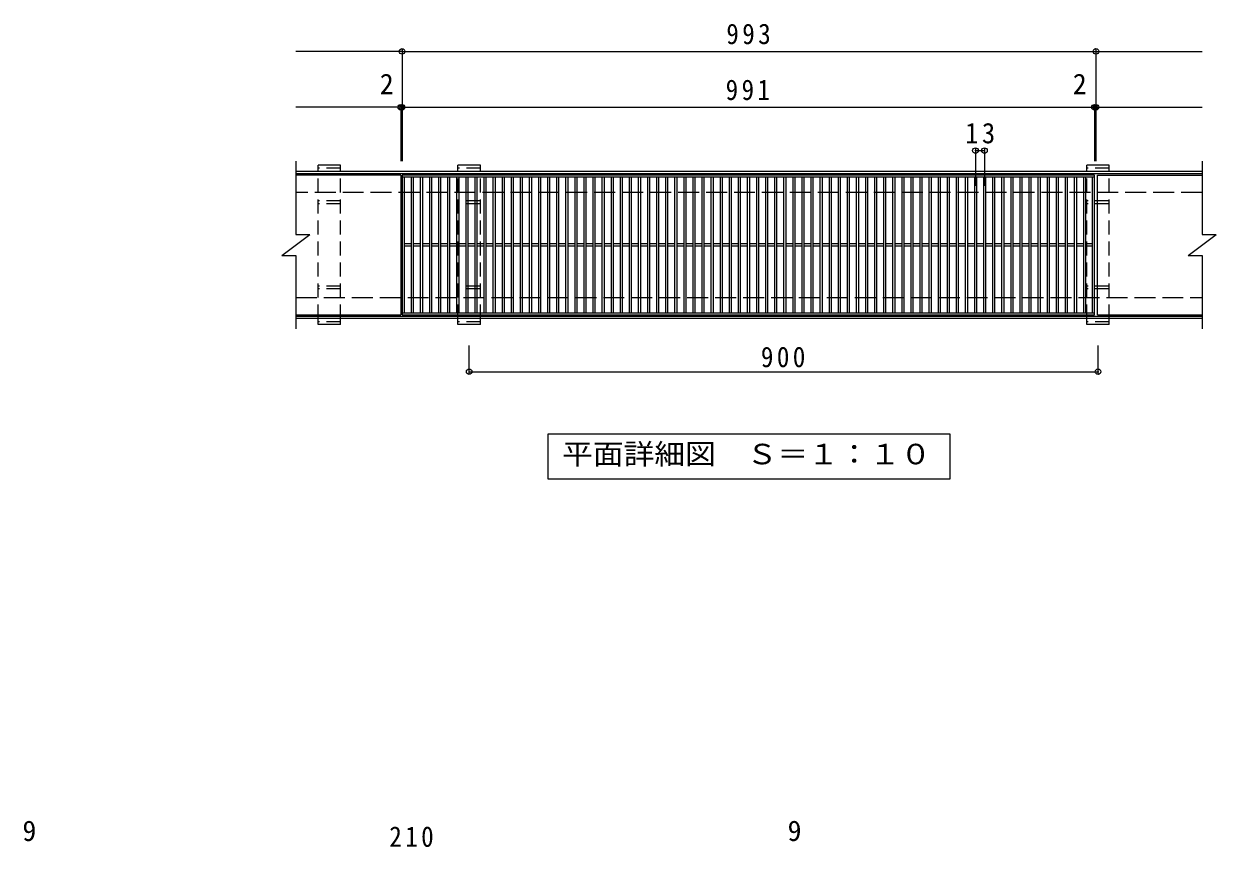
# Model space of a CAD drawing. Units: millimetres on the paper, enlarged 2 times, with parts at other scales. Extents: x -304 to 462, y -387 to 296.
# Drawn here: x -240.9 to 100.3, y 60.3 to 295.9 of the extents above; entities that cross this region are included whole.
import ezdxf
from ezdxf.enums import TextEntityAlignment as Align

# ---------------------------------------------------------------- set-up
doc = ezdxf.new("R2010")
doc.units = ezdxf.units.MM
doc.header["$LTSCALE"] = 2
doc.header["$PDMODE"] = 32
doc.header["$PDSIZE"] = 1.6
doc.linetypes.add('DASHED2', pattern=[3, 2, -1])
doc.linetypes.add('DASHED3', pattern=[4, 3, -1])
for name, color, linetype, lineweight in [('C-1', 2, 'Continuous', 9), ('C-2', 3, 'Continuous', 9), ('C-4', 7, 'Continuous', 9), ('C-5', 7, 'Continuous', 9), ('C-8', 3, 'DASHED2', 9), ('D-4', 7, 'Continuous', 9)]:
    doc.layers.add(name, color=color, linetype=linetype, lineweight=lineweight)
doc.styles.add('ＭＳ ゴシック', font='')
doc.styles.get('ＭＳ ゴシック').set_extended_font_data('MS Gothic')

msp = doc.modelspace()

# ---------------------------------------------------------------- linework, layer by layer
at = {"layer": 'C-1'}
for p, q in [((96.324, 253.637), (-163.076, 253.637)), ((96.324, 253.037), (-163.076, 253.037)), ((-163.076, 212.237), (96.324, 212.237)), ((-163.076, 211.637), (96.324, 211.637))]:
    msp.add_line(p, q, dxfattribs=at)
at = {"layer": 'C-1', "linetype": 'DASHED3'}
for p, q in [((96.324, 247.637), (-163.076, 247.637)), ((-163.076, 217.637), (96.324, 217.637))]:
    msp.add_line(p, q, dxfattribs=at)
at = {"layer": 'C-2'}
for p, q in [((-163.076, 256.637), (-163.076, 235.637)), ((96.324, 256.637), (96.324, 235.637)), ((-133.076, 252.637), (-163.076, 252.637)), ((-133.076, 252.637), (-133.076, 212.637)), ((65.524, 252.637), (-132.676, 252.637)), ((-132.676, 252.637), (-132.676, 212.637)), ((66.324, 252.637), (96.324, 252.637)), ((66.324, 212.637), (66.324, 252.637)), ((65.524, 252.037), (-132.676, 252.037)), ((-132.076, 252.037), (-132.076, 213.237)), ((-130.076, 252.037), (-130.076, 213.237)), ((-129.476, 252.037), (-129.476, 213.237)), ((-127.476, 252.037), (-127.476, 213.237)), ((-126.876, 252.037), (-126.876, 213.237)), ((-124.876, 252.037), (-124.876, 213.237)), ((-124.276, 252.037), (-124.276, 213.237)), ((-122.276, 252.037), (-122.276, 213.237)), ((-121.676, 252.037), (-121.676, 213.237)), ((-119.676, 252.037), (-119.676, 213.237)), ((-119.076, 252.037), (-119.076, 213.237)), ((-117.076, 252.037), (-117.076, 213.237)), ((-116.476, 252.037), (-116.476, 213.237)), ((-114.476, 252.037), (-114.476, 213.237)), ((-113.876, 252.037), (-113.876, 213.237)), ((-111.876, 252.037), (-111.876, 213.237)), ((-111.276, 252.037), (-111.276, 213.237)), ((-109.276, 252.037), (-109.276, 213.237)), ((-108.676, 252.037), (-108.676, 213.237)), ((-106.676, 252.037), (-106.676, 213.237)), ((-106.076, 252.037), (-106.076, 213.237)), ((-104.076, 252.037), (-104.076, 213.237)), ((-103.476, 252.037), (-103.476, 213.237)), ((-101.476, 252.037), (-101.476, 213.237)), ((-100.876, 252.037), (-100.876, 213.237)), ((-98.876, 252.037), (-98.876, 213.237)), ((-98.276, 252.037), (-98.276, 213.237)), ((-96.276, 252.037), (-96.276, 213.237)), ((-95.676, 252.037), (-95.676, 213.237)), ((-93.676, 252.037), (-93.676, 213.237)), ((-93.076, 252.037), (-93.076, 213.237)), ((-91.076, 252.037), (-91.076, 213.237)), ((-90.476, 252.037), (-90.476, 213.237)), ((-88.476, 252.037), (-88.476, 213.237)), ((-87.876, 252.037), (-87.876, 213.237)), ((-85.876, 252.037), (-85.876, 213.237)), ((-85.276, 252.037), (-85.276, 213.237)), ((-83.276, 252.037), (-83.276, 213.237)), ((-82.676, 252.037), (-82.676, 213.237)), ((-80.676, 252.037), (-80.676, 213.237)), ((-80.076, 252.037), (-80.076, 213.237)), ((-78.076, 252.037), (-78.076, 213.237)), ((-77.476, 252.037), (-77.476, 213.237)), ((-75.476, 252.037), (-75.476, 213.237)), ((-74.876, 252.037), (-74.876, 213.237)), ((-72.876, 252.037), (-72.876, 213.237)), ((-72.276, 252.037), (-72.276, 213.237)), ((-70.276, 252.037), (-70.276, 213.237)), ((-69.676, 252.037), (-69.676, 213.237)), ((-67.676, 252.037), (-67.676, 213.237)), ((-67.076, 252.037), (-67.076, 213.237)), ((-65.076, 252.037), (-65.076, 213.237)), ((-64.476, 252.037), (-64.476, 213.237)), ((-62.476, 252.037), (-62.476, 213.237)), ((-61.876, 252.037), (-61.876, 213.237)), ((-59.876, 252.037), (-59.876, 213.237)), ((-59.276, 252.037), (-59.276, 213.237)), ((-57.276, 252.037), (-57.276, 213.237)), ((-56.676, 252.037), (-56.676, 213.237)), ((-54.676, 252.037), (-54.676, 213.237)), ((-54.076, 252.037), (-54.076, 213.237)), ((-52.076, 252.037), (-52.076, 213.237)), ((-51.476, 252.037), (-51.476, 213.237)), ((-49.476, 252.037), (-49.476, 213.237)), ((-48.876, 252.037), (-48.876, 213.237)), ((-46.876, 252.037), (-46.876, 213.237)), ((-46.276, 252.037), (-46.276, 213.237)), ((-44.276, 252.037), (-44.276, 213.237)), ((-43.676, 252.037), (-43.676, 213.237)), ((-41.676, 252.037), (-41.676, 213.237)), ((-41.076, 252.037), (-41.076, 213.237)), ((-39.076, 252.037), (-39.076, 213.237)), ((-38.476, 252.037), (-38.476, 213.237)), ((-36.476, 252.037), (-36.476, 213.237)), ((-35.876, 252.037), (-35.876, 213.237)), ((-33.876, 252.037), (-33.876, 213.237)), ((-33.276, 252.037), (-33.276, 213.237)), ((-31.276, 252.037), (-31.276, 213.237)), ((-30.676, 252.037), (-30.676, 213.237)), ((-28.676, 252.037), (-28.676, 213.237)), ((-28.076, 252.037), (-28.076, 213.237)), ((-26.076, 252.037), (-26.076, 213.237)), ((-25.476, 252.037), (-25.476, 213.237)), ((-23.476, 252.037), (-23.476, 213.237)), ((-22.876, 252.037), (-22.876, 213.237)), ((-20.876, 252.037), (-20.876, 213.237)), ((-20.276, 252.037), (-20.276, 213.237)), ((-18.276, 252.037), (-18.276, 213.237)), ((-17.676, 252.037), (-17.676, 213.237)), ((-15.676, 252.037), (-15.676, 213.237)), ((-15.076, 252.037), (-15.076, 213.237)), ((-13.076, 252.037), (-13.076, 213.237)), ((-12.476, 252.037), (-12.476, 213.237)), ((-10.476, 252.037), (-10.476, 213.237)), ((-9.876, 252.037), (-9.876, 213.237)), ((-7.876, 252.037), (-7.876, 213.237)), ((-7.276, 252.037), (-7.276, 213.237)), ((-5.276, 252.037), (-5.276, 213.237)), ((-4.676, 252.037), (-4.676, 213.237)), ((-2.676, 252.037), (-2.676, 213.237)), ((-2.076, 252.037), (-2.076, 213.237)), ((-0.076, 252.037), (-0.076, 213.237)), ((0.524, 252.037), (0.524, 213.237)), ((2.524, 252.037), (2.524, 213.237)), ((3.124, 252.037), (3.124, 213.237)), ((5.124, 252.037), (5.124, 213.237)), ((5.724, 252.037), (5.724, 213.237)), ((7.724, 252.037), (7.724, 213.237)), ((8.324, 252.037), (8.324, 213.237)), ((10.324, 252.037), (10.324, 213.237)), ((10.924, 252.037), (10.924, 213.237)), ((12.924, 252.037), (12.924, 213.237)), ((13.524, 252.037), (13.524, 213.237)), ((15.524, 252.037), (15.524, 213.237)), ((16.124, 252.037), (16.124, 213.237)), ((18.124, 252.037), (18.124, 213.237)), ((18.724, 252.037), (18.724, 213.237)), ((20.724, 252.037), (20.724, 213.237)), ((21.324, 252.037), (21.324, 213.237)), ((23.324, 252.037), (23.324, 213.237)), ((23.924, 252.037), (23.924, 213.237)), ((25.924, 252.037), (25.924, 213.237)), ((26.524, 252.037), (26.524, 213.237)), ((28.524, 252.037), (28.524, 213.237)), ((29.124, 252.037), (29.124, 213.237)), ((31.124, 252.037), (31.124, 213.237)), ((31.724, 252.037), (31.724, 213.237)), ((33.724, 252.037), (33.724, 213.237)), ((34.324, 252.037), (34.324, 213.237)), ((36.324, 252.037), (36.324, 213.237)), ((36.924, 252.037), (36.924, 213.237)), ((38.924, 252.037), (38.924, 213.237)), ((39.524, 252.037), (39.524, 213.237)), ((41.524, 252.037), (41.524, 213.237)), ((42.124, 252.037), (42.124, 213.237)), ((44.124, 252.037), (44.124, 213.237)), ((44.724, 252.037), (44.724, 213.237)), ((46.724, 252.037), (46.724, 213.237)), ((47.324, 252.037), (47.324, 213.237)), ((49.324, 252.037), (49.324, 213.237)), ((49.924, 252.037), (49.924, 213.237)), ((51.924, 252.037), (51.924, 213.237)), ((52.524, 252.037), (52.524, 213.237)), ((54.524, 252.037), (54.524, 213.237)), ((55.124, 252.037), (55.124, 213.237)), ((57.124, 252.037), (57.124, 213.237)), ((57.724, 252.037), (57.724, 213.237)), ((59.724, 252.037), (59.724, 213.237)), ((60.324, 252.037), (60.324, 213.237)), ((62.324, 252.037), (62.324, 213.237)), ((62.924, 252.037), (62.924, 213.237)), ((64.924, 213.237), (64.924, 252.037)), ((-167.076, 229.637), (-159.076, 235.637)), ((-163.076, 235.637), (-159.076, 235.637)), ((92.324, 229.637), (100.324, 235.637)), ((96.324, 235.637), (100.324, 235.637)), ((-130.076, 232.937), (-132.076, 232.937)), ((-130.076, 232.337), (-132.076, 232.337)), ((-127.476, 232.937), (-129.476, 232.937)), ((-127.476, 232.337), (-129.476, 232.337)), ((-124.876, 232.937), (-126.876, 232.937)), ((-124.876, 232.337), (-126.876, 232.337)), ((-122.276, 232.937), (-124.276, 232.937)), ((-122.276, 232.337), (-124.276, 232.337)), ((-119.676, 232.937), (-121.676, 232.937)), ((-119.676, 232.337), (-121.676, 232.337)), ((-117.076, 232.937), (-119.076, 232.937)), ((-117.076, 232.337), (-119.076, 232.337)), ((-114.476, 232.937), (-116.476, 232.937)), ((-114.476, 232.337), (-116.476, 232.337)), ((-111.876, 232.937), (-113.876, 232.937)), ((-111.876, 232.337), (-113.876, 232.337)), ((-109.276, 232.937), (-111.276, 232.937)), ((-109.276, 232.337), (-111.276, 232.337)), ((-106.676, 232.937), (-108.676, 232.937)), ((-106.676, 232.337), (-108.676, 232.337)), ((-104.076, 232.937), (-106.076, 232.937)), ((-104.076, 232.337), (-106.076, 232.337)), ((-101.476, 232.937), (-103.476, 232.937)), ((-101.476, 232.337), (-103.476, 232.337)), ((-98.876, 232.937), (-100.876, 232.937)), ((-98.876, 232.337), (-100.876, 232.337)), ((-96.276, 232.937), (-98.276, 232.937)), ((-96.276, 232.337), (-98.276, 232.337)), ((-93.676, 232.937), (-95.676, 232.937)), ((-93.676, 232.337), (-95.676, 232.337)), ((-91.076, 232.937), (-93.076, 232.937)), ((-91.076, 232.337), (-93.076, 232.337)), ((-88.476, 232.937), (-90.476, 232.937)), ((-88.476, 232.337), (-90.476, 232.337)), ((-85.876, 232.937), (-87.876, 232.937)), ((-85.876, 232.337), (-87.876, 232.337)), ((-83.276, 232.937), (-85.276, 232.937)), ((-83.276, 232.337), (-85.276, 232.337)), ((-80.676, 232.937), (-82.676, 232.937)), ((-80.676, 232.337), (-82.676, 232.337)), ((-78.076, 232.937), (-80.076, 232.937)), ((-78.076, 232.337), (-80.076, 232.337)), ((-75.476, 232.937), (-77.476, 232.937)), ((-75.476, 232.337), (-77.476, 232.337)), ((-72.876, 232.937), (-74.876, 232.937)), ((-72.876, 232.337), (-74.876, 232.337)), ((-70.276, 232.937), (-72.276, 232.937)), ((-70.276, 232.337), (-72.276, 232.337)), ((-67.676, 232.937), (-69.676, 232.937)), ((-67.676, 232.337), (-69.676, 232.337)), ((-65.076, 232.937), (-67.076, 232.937)), ((-65.076, 232.337), (-67.076, 232.337)), ((-62.476, 232.937), (-64.476, 232.937)), ((-62.476, 232.337), (-64.476, 232.337)), ((-59.876, 232.937), (-61.876, 232.937)), ((-59.876, 232.337), (-61.876, 232.337)), ((-57.276, 232.937), (-59.276, 232.937)), ((-57.276, 232.337), (-59.276, 232.337)), ((-54.676, 232.937), (-56.676, 232.937)), ((-54.676, 232.337), (-56.676, 232.337)), ((-52.076, 232.937), (-54.076, 232.937)), ((-52.076, 232.337), (-54.076, 232.337)), ((-49.476, 232.937), (-51.476, 232.937)), ((-49.476, 232.337), (-51.476, 232.337)), ((-46.876, 232.937), (-48.876, 232.937)), ((-46.876, 232.337), (-48.876, 232.337)), ((-44.276, 232.937), (-46.276, 232.937)), ((-44.276, 232.337), (-46.276, 232.337)), ((-41.676, 232.937), (-43.676, 232.937)), ((-41.676, 232.337), (-43.676, 232.337)), ((-39.076, 232.937), (-41.076, 232.937)), ((-39.076, 232.337), (-41.076, 232.337)), ((-36.476, 232.937), (-38.476, 232.937)), ((-36.476, 232.337), (-38.476, 232.337)), ((-33.876, 232.937), (-35.876, 232.937)), ((-33.876, 232.337), (-35.876, 232.337)), ((-31.276, 232.937), (-33.276, 232.937)), ((-31.276, 232.337), (-33.276, 232.337)), ((-28.676, 232.937), (-30.676, 232.937)), ((-28.676, 232.337), (-30.676, 232.337)), ((-26.076, 232.937), (-28.076, 232.937)), ((-26.076, 232.337), (-28.076, 232.337)), ((-23.476, 232.937), (-25.476, 232.937)), ((-23.476, 232.337), (-25.476, 232.337)), ((-20.876, 232.937), (-22.876, 232.937)), ((-20.876, 232.337), (-22.876, 232.337)), ((-18.276, 232.937), (-20.276, 232.937)), ((-18.276, 232.337), (-20.276, 232.337)), ((-15.676, 232.937), (-17.676, 232.937)), ((-15.676, 232.337), (-17.676, 232.337)), ((-13.076, 232.937), (-15.076, 232.937)), ((-13.076, 232.337), (-15.076, 232.337)), ((-10.476, 232.937), (-12.476, 232.937)), ((-10.476, 232.337), (-12.476, 232.337)), ((-7.876, 232.937), (-9.876, 232.937)), ((-7.876, 232.337), (-9.876, 232.337)), ((-5.276, 232.937), (-7.276, 232.937)), ((-5.276, 232.337), (-7.276, 232.337)), ((-2.676, 232.937), (-4.676, 232.937)), ((-2.676, 232.337), (-4.676, 232.337)), ((-0.076, 232.937), (-2.076, 232.937)), ((-0.076, 232.337), (-2.076, 232.337)), ((2.524, 232.937), (0.524, 232.937)), ((2.524, 232.337), (0.524, 232.337)), ((5.124, 232.937), (3.124, 232.937)), ((5.124, 232.337), (3.124, 232.337)), ((7.724, 232.937), (5.724, 232.937)), ((7.724, 232.337), (5.724, 232.337)), ((10.324, 232.937), (8.324, 232.937)), ((10.324, 232.337), (8.324, 232.337)), ((12.924, 232.937), (10.924, 232.937)), ((12.924, 232.337), (10.924, 232.337)), ((15.524, 232.937), (13.524, 232.937)), ((15.524, 232.337), (13.524, 232.337)), ((18.124, 232.937), (16.124, 232.937)), ((18.124, 232.337), (16.124, 232.337)), ((20.724, 232.937), (18.724, 232.937)), ((20.724, 232.337), (18.724, 232.337)), ((23.324, 232.937), (21.324, 232.937)), ((23.324, 232.337), (21.324, 232.337)), ((25.924, 232.937), (23.924, 232.937)), ((25.924, 232.337), (23.924, 232.337)), ((28.524, 232.937), (26.524, 232.937)), ((28.524, 232.337), (26.524, 232.337)), ((31.124, 232.937), (29.124, 232.937)), ((31.124, 232.337), (29.124, 232.337)), ((33.724, 232.937), (31.724, 232.937)), ((33.724, 232.337), (31.724, 232.337)), ((36.324, 232.937), (34.324, 232.937)), ((36.324, 232.337), (34.324, 232.337)), ((38.924, 232.937), (36.924, 232.937)), ((38.924, 232.337), (36.924, 232.337)), ((41.524, 232.937), (39.524, 232.937)), ((41.524, 232.337), (39.524, 232.337)), ((44.124, 232.937), (42.124, 232.937)), ((44.124, 232.337), (42.124, 232.337)), ((46.724, 232.937), (44.724, 232.937)), ((46.724, 232.337), (44.724, 232.337)), ((49.324, 232.937), (47.324, 232.937)), ((49.324, 232.337), (47.324, 232.337)), ((51.924, 232.937), (49.924, 232.937)), ((51.924, 232.337), (49.924, 232.337)), ((54.524, 232.937), (52.524, 232.937)), ((54.524, 232.337), (52.524, 232.337)), ((57.124, 232.937), (55.124, 232.937)), ((57.124, 232.337), (55.124, 232.337)), ((59.724, 232.937), (57.724, 232.937)), ((59.724, 232.337), (57.724, 232.337)), ((62.324, 232.937), (60.324, 232.937)), ((62.324, 232.337), (60.324, 232.337)), ((64.924, 232.937), (62.924, 232.937)), ((64.924, 232.337), (62.924, 232.337)), ((-167.076, 229.637), (-163.076, 229.637)), ((-163.076, 229.637), (-163.076, 208.637)), ((92.324, 229.637), (96.324, 229.637)), ((96.324, 229.637), (96.324, 208.637)), ((-163.076, 212.637), (-133.076, 212.637)), ((-132.676, 213.237), (65.524, 213.237)), ((66.324, 212.637), (96.324, 212.637))]:
    msp.add_line(p, q, dxfattribs=at)
msp.add_lwpolyline([(-132.676, 212.637), (65.524, 212.637), (65.524, 252.637)], dxfattribs=at)
at = {"layer": 'C-4'}
for p, q in [((-132.676, 288.037), (-163.076, 288.037)), ((-132.676, 288.637), (-132.676, 256.637)), ((-132.676, 288.037), (65.924, 288.037)), ((65.924, 288.637), (65.924, 256.637)), ((65.924, 288.037), (96.324, 288.037)), ((-133.076, 272.037), (-163.076, 272.037)), ((-133.076, 272.637), (-133.076, 256.637)), ((-133.076, 272.037), (-132.676, 272.037)), ((-132.676, 272.037), (65.524, 272.037)), ((65.524, 272.637), (65.524, 256.637)), ((65.524, 272.037), (65.924, 272.037)), ((65.924, 272.037), (96.324, 272.037)), ((31.424, 260.237), (31.424, 249.606)), ((31.424, 259.637), (34.024, 259.637)), ((34.024, 260.237), (34.024, 249.606)), ((-113.476, 195.77), (-113.476, 203.837)), ((66.524, 195.77), (66.524, 203.837)), ((-113.476, 196.37), (66.524, 196.37))]:
    msp.add_line(p, q, dxfattribs=at)
for p in [(-132.676, 288.037), (65.924, 288.037), (-133.076, 272.037), (-132.676, 272.037), (65.524, 272.037), (65.924, 272.037), (31.424, 259.637), (34.024, 259.637), (-113.476, 196.37), (66.524, 196.37)]:
    msp.add_point(p, dxfattribs=at)
at = {"layer": 'C-5'}
msp.add_lwpolyline([(-90.876, 165.599), (-90.876, 178.599), (24.124, 178.599), (24.124, 165.599)], close=True, dxfattribs=at)
at = {"layer": 'C-8', "linetype": 'Continuous'}
for p, q in [((-156.676, 253.637), (-156.676, 255.437)), ((-150.276, 255.437), (-156.676, 255.437)), ((-150.276, 253.637), (-150.276, 255.437)), ((-116.676, 253.637), (-116.676, 255.437)), ((-110.276, 255.437), (-116.676, 255.437)), ((-110.276, 253.637), (-110.276, 255.437)), ((63.324, 253.637), (63.324, 255.437)), ((69.724, 255.437), (63.324, 255.437)), ((69.724, 253.637), (69.724, 255.437)), ((-156.676, 209.837), (-156.676, 211.637)), ((-150.276, 209.837), (-150.276, 211.637)), ((-116.676, 209.837), (-116.676, 211.637)), ((-110.276, 209.837), (-110.276, 211.637)), ((69.724, 209.837), (69.724, 211.637)), ((-150.276, 209.837), (-156.676, 209.837)), ((-110.276, 209.837), (-116.676, 209.837))]:
    msp.add_line(p, q, dxfattribs=at)
at = {"layer": 'C-8'}
for p, q in [((-150.276, 254.637), (-156.676, 254.637)), ((-156.676, 211.637), (-156.676, 253.637)), ((-150.276, 211.637), (-150.276, 253.637)), ((-110.276, 254.637), (-116.676, 254.637)), ((-116.676, 211.637), (-116.676, 253.637)), ((-110.276, 211.637), (-110.276, 253.637)), ((69.724, 254.637), (63.324, 254.637)), ((63.324, 211.637), (63.324, 253.637)), ((69.724, 211.637), (69.724, 253.637)), ((-150.276, 245.237), (-156.676, 245.237)), ((-150.276, 244.437), (-156.676, 244.437)), ((-110.276, 245.237), (-116.676, 245.237)), ((-110.276, 244.437), (-116.676, 244.437)), ((69.724, 245.237), (63.324, 245.237)), ((69.724, 244.437), (63.324, 244.437)), ((-150.276, 220.837), (-156.676, 220.837)), ((-150.276, 220.037), (-156.676, 220.037)), ((-110.276, 220.837), (-116.676, 220.837)), ((-110.276, 220.037), (-116.676, 220.037)), ((69.724, 220.837), (63.324, 220.837)), ((69.724, 220.037), (63.324, 220.037)), ((-150.276, 210.637), (-156.676, 210.637)), ((-110.276, 210.637), (-116.676, 210.637)), ((69.724, 210.637), (63.324, 210.637))]:
    msp.add_line(p, q, dxfattribs=at)
at = {"layer": 'C-8', "linetype": 'Continuous'}
msp.add_lwpolyline([(69.724, 209.837), (63.324, 209.837), (63.324, 211.637)], dxfattribs=at)

# ---------------------------------------------------------------- texts
at = {"layer": 'C-4', "color": 2, "style": 'ＭＳ ゴシック'}
for p in [(-139.061, 274.037), (59.287, 274.037)]:
    msp.add_text('2', height=5.865, dxfattribs=at).set_placement(p, align=Align.BOTTOM_LEFT)
at = {"layer": 'C-4', "color": 2, "char_height": 5.865, "attachment_point": 7, "style": 'ＭＳ ゴシック'}
for s, insert in [('\\T1.27;\\W0.9;993', (-39.876, 290.037)), ('\\T1.27;\\W0.9;991', (-40.076, 274.037)), ('\\T1.27;\\W0.95;13', (28.474, 261.637)), ('\\T1.27;\\W0.9;900', (-29.976, 197.57))]:
    msp.add_mtext(s, dxfattribs=dict(at, insert=insert))
at = {"layer": 'C-5', "color": 2, "style": 'ＭＳ ゴシック', "width": 1.1}
msp.add_text('平面詳細図\u3000Ｓ＝１：１０', height=5.865, dxfattribs=at).set_placement((-86.876, 168.099), align=Align.BOTTOM_LEFT)
at = {"layer": 'D-4', "color": 2, "style": 'ＭＳ ゴシック'}
for p in [(-241.343, 60.274), (-22.343, 60.274)]:
    msp.add_text('9', height=5.865, dxfattribs=at).set_placement(p, align=Align.BOTTOM_LEFT)
at = {"layer": 'D-4', "color": 2, "insert": (-136.343, 60.274), "char_height": 5.865, "attachment_point": 7, "style": 'ＭＳ ゴシック'}
msp.add_mtext('\\T1.27;\\W0.9;210', dxfattribs=at)

doc.saveas('drawing.dxf')
